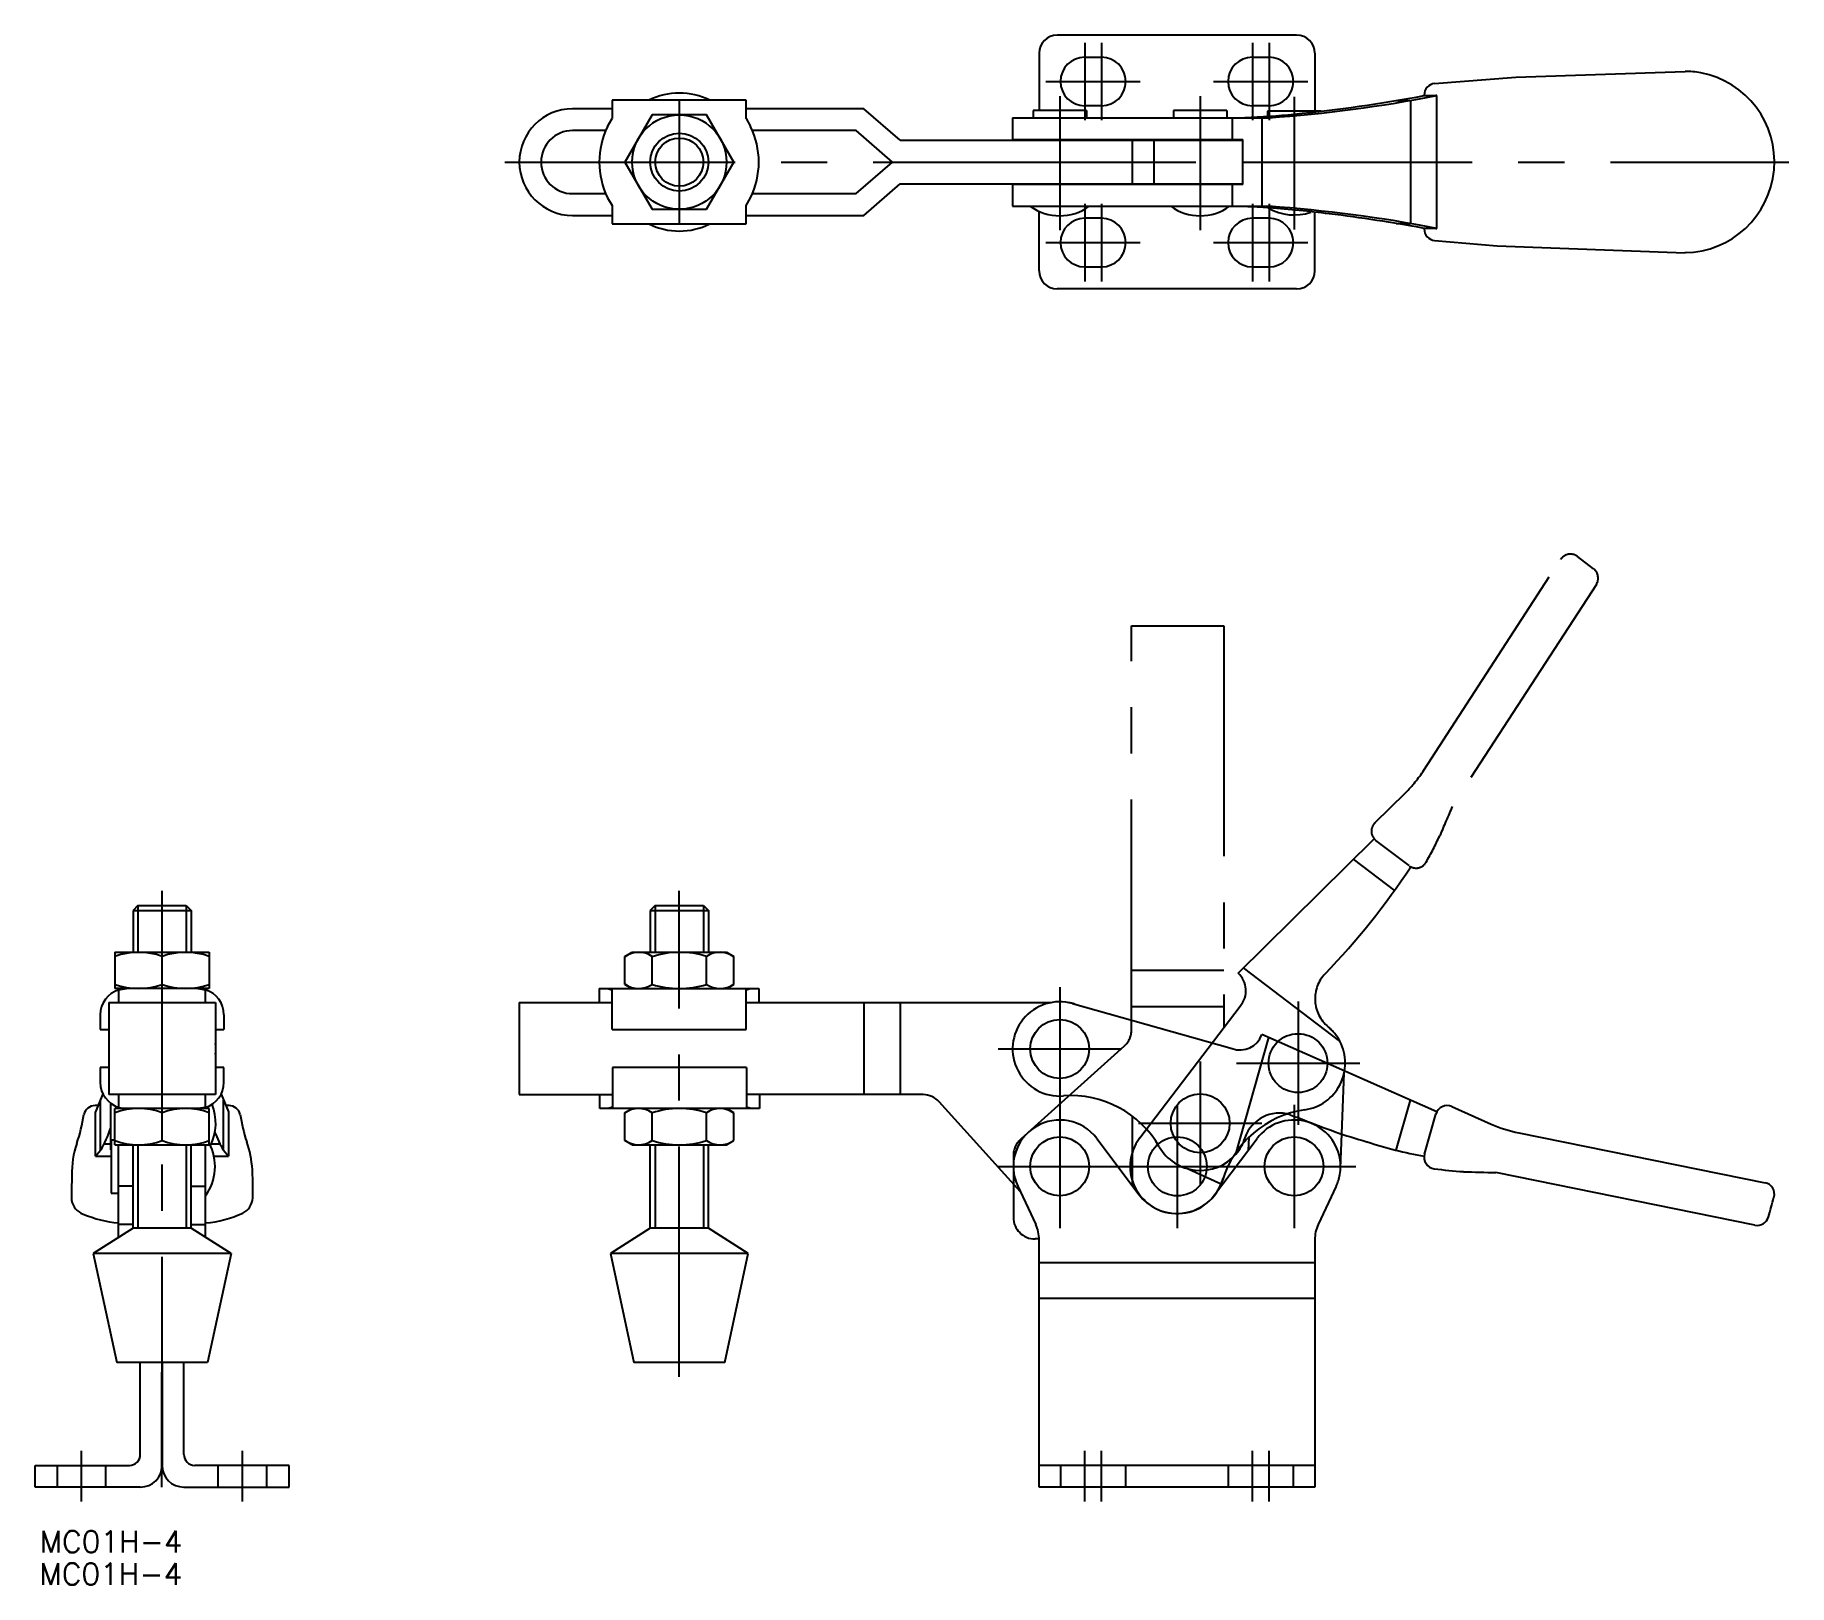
# Model space of a CAD drawing. Extents: x -138 to 103, y -13 to 200.
import ezdxf

# ---------------------------------------------------------------- set-up
doc = ezdxf.new("R2010")
doc.units = 0
for name, pattern in [('CENTER', [50.8, 31.75, -6.35, 6.35, -6.35]), ('DASHED', [19.05, 12.7, -6.35]), ('PHANTOM', [63.5, 31.75, -6.35, 6.35, -6.35, 6.35, -6.35])]:
    doc.linetypes.add(name, pattern=pattern)
doc.layers.get('0').update_dxf_attribs({"linetype": 'CONTINUOUS'})
doc.layers.add('CENTER', color=1, linetype='CENTER')
doc.styles.get("Standard").update_dxf_attribs({"font": 'txt.shx', "height": 3, "bigfont": 'bigfont.shx'})

# ---------------------------------------------------------------- blocks, each defined once
blk = doc.blocks.new('*U2')
at = {"color": 7, "linetype": 'CONTINUOUS'}
blk.add_text('MC01H-4', height=3, dxfattribs=at).set_placement((-137.74, -9.03))
blk = doc.blocks.new('*U3')
at = {"color": 7, "linetype": 'CONTINUOUS'}
blk.add_text('MC01H-4', height=3, dxfattribs=at).set_placement((-137.78, -13.48))

msp = doc.modelspace()

# ---------------------------------------------------------------- linework, layer by layer
at = {"color": 7, "linetype": 'CONTINUOUS'}
for p, q in [((35.5, 200.15), (2.5, 200.15)), ((0, 197.65), (0, 189.75)), ((6.3, 197.1), (8.6, 197.1)), ((29.4, 197.1), (31.7, 197.1)), ((38, 197.65), (38, 189.65)), ((54.52, 193.47), (65.7, 194.35)), ((65.7, 194.35), (89.04, 195.15)), ((-40.4, 191.16), (-58.86, 191.16)), ((-58.86, 191.16), (-58.86, 188.63)), ((-40.4, 188.63), (-40.4, 191.16)), ((49.23, 191.12), (51.18, 191.12)), ((51.18, 191.12), (51.18, 174.18)), ((53.08, 191.88), (53.08, 191.8)), ((53.14, 191.8), (53.08, 191.8)), ((53.14, 191.8), (54.7, 191.8)), ((54.82, 191.81), (54.7, 191.8)), ((54.82, 173.49), (54.82, 191.81)), ((-58.86, 189.99), (-64.3, 189.99)), ((-59.47, 187.56), (-58.86, 188.63)), ((-53.34, 189.14), (-57.1, 182.64)), ((-45.84, 189.14), (-53.34, 189.14)), ((-42.09, 182.64), (-45.84, 189.14)), ((-24.15, 189.99), (-40.4, 189.99)), ((-40.4, 188.63), (-39.79, 187.56)), ((-19.15, 185.65), (-24.15, 189.99)), ((-3.65, 188.75), (31.66, 188.75)), ((-3.65, 188.75), (-3.65, 185.75)), ((6.52, 189.75), (-0.83, 189.75)), ((-0.83, 189.75), (-0.83, 188.75)), ((8.6, 190.4), (6.3, 190.4)), ((6.52, 189.75), (6.52, 188.75)), ((25.88, 189.75), (18.53, 189.75)), ((18.53, 189.75), (18.53, 188.75)), ((25.88, 189.75), (25.88, 188.75)), ((26.59, 188.75), (26.59, 185.75)), ((31.7, 190.4), (29.4, 190.4)), ((30.72, 188.75), (30.72, 176.55)), ((38.83, 189.65), (31.48, 189.65)), ((31.48, 189.65), (31.48, 188.95)), ((-59.74, 186.99), (-64.3, 186.99)), ((-25.2, 186.99), (-39.52, 186.99)), ((-20.21, 182.64), (-25.2, 186.99)), ((-19.15, 185.65), (28.08, 185.65)), ((-3.65, 185.75), (28.08, 185.75)), ((-3.55, 185.75), (-3.55, 185.65)), ((-0.32, 185.75), (-0.32, 185.65)), ((6.03, 185.75), (6.03, 185.65)), ((7.96, 185.65), (7.96, 185.75)), ((12.85, 185.65), (12.85, 179.65)), ((13.81, 185.65), (13.81, 185.75)), ((15.8, 185.65), (15.8, 179.65)), ((19.03, 185.75), (19.03, 185.65)), ((25.38, 185.75), (25.38, 185.65)), ((28.08, 179.55), (28.08, 185.75)), ((-57.1, 182.64), (-53.34, 176.14)), ((-45.84, 176.14), (-42.09, 182.64)), ((-25.2, 178.29), (-20.21, 182.64)), ((-20.21, 182.64), (15.8, 182.65)), ((-24.15, 175.29), (-19.15, 179.65)), ((-19.15, 179.65), (28.08, 179.65)), ((28.08, 179.55), (-3.65, 179.55)), ((-3.65, 179.55), (-3.65, 176.55)), ((-3.55, 179.65), (-3.55, 179.55)), ((-0.32, 179.65), (-0.32, 179.55)), ((6.03, 179.65), (6.03, 179.55)), ((7.96, 179.65), (7.96, 179.55)), ((13.81, 179.65), (13.81, 179.55)), ((19.03, 179.65), (19.03, 179.55)), ((25.38, 179.65), (25.38, 179.55)), ((26.59, 179.55), (26.59, 176.55)), ((-64.3, 178.29), (-59.74, 178.29)), ((-59.47, 177.72), (-58.86, 176.64)), ((-58.86, 176.64), (-58.86, 174.12)), ((-40.4, 176.64), (-39.79, 177.72)), ((-40.4, 174.12), (-40.4, 176.64)), ((-39.52, 178.29), (-25.2, 178.29)), ((-3.65, 176.55), (31.66, 176.55)), ((-64.3, 175.29), (-58.86, 175.29)), ((-58.86, 174.12), (-40.4, 174.12)), ((-53.34, 176.14), (-45.84, 176.14)), ((-40.4, 175.29), (-24.15, 175.29)), ((0, 167.65), (0, 175.86)), ((8.6, 174.9), (6.3, 174.9)), ((31.7, 174.9), (29.4, 174.9)), ((38, 167.65), (38, 175.73)), ((49.23, 174.18), (51.18, 174.18)), ((53.14, 173.5), (53.08, 173.5)), ((53.08, 173.42), (53.08, 173.5)), ((54.7, 173.5), (53.14, 173.5)), ((54.52, 171.83), (63.14, 171.08)), ((54.7, 173.5), (54.82, 173.49)), ((63.14, 171.08), (89.03, 170.15)), ((6.3, 168.2), (8.6, 168.2)), ((29.4, 168.2), (31.7, 168.2)), ((35.5, 165.15), (2.5, 165.15)), ((-124.21, 80.18), (-124.88, 79.5)), ((-124.21, 80.18), (-117.56, 80.18)), ((-117.56, 80.18), (-116.88, 79.5)), ((-52.91, 80.18), (-53.59, 79.5)), ((-52.91, 80.18), (-46.27, 80.18)), ((-46.27, 80.18), (-45.59, 79.5)), ((-124.88, 79.5), (-116.88, 79.5)), ((-124.88, 79.5), (-124.88, 73.72)), ((-116.88, 79.5), (-116.88, 73.72)), ((-53.59, 79.5), (-53.59, 73.72)), ((-53.59, 79.5), (-45.59, 79.5)), ((-45.59, 79.5), (-45.59, 73.72)), ((-127.38, 73.72), (-114.38, 73.72)), ((-127.38, 73.72), (-127.38, 68.72)), ((-120.88, 69.3), (-120.88, 73.14)), ((-114.38, 73.72), (-114.38, 68.72)), ((-57.1, 73.14), (-56.09, 73.72)), ((-57.1, 69.3), (-57.1, 73.14)), ((-56.09, 73.72), (-43.09, 73.72)), ((-53.34, 69.3), (-53.34, 73.14)), ((-45.84, 69.3), (-45.84, 73.14)), ((-43.09, 73.72), (-42.09, 73.14)), ((-42.09, 69.3), (-42.09, 73.14)), ((-114.38, 68.72), (-127.38, 68.72)), ((-126.88, 68.56), (-125.8, 68.72)), ((-126.88, 68.56), (-126.88, 66.8)), ((-115.96, 68.72), (-114.89, 68.56)), ((-114.89, 66.8), (-114.89, 68.56)), ((-60.63, 68.72), (-38.63, 68.72)), ((-60.63, 68.72), (-60.63, 66.8)), ((-58.86, 63.08), (-58.86, 68.72)), ((-57.1, 69.3), (-56.09, 68.72)), ((-43.09, 68.72), (-42.09, 69.3)), ((-40.4, 63.08), (-40.4, 68.72)), ((-38.63, 68.72), (-38.63, 66.8)), ((-128.23, 66.8), (-113.53, 66.8)), ((-128.23, 66.8), (-128.23, 54.1)), ((-113.53, 66.8), (-113.53, 54.1)), ((-71.65, 66.8), (-58.86, 66.8)), ((-71.65, 66.8), (-71.65, 54.1)), ((-40.4, 66.8), (1.71, 66.8)), ((-24.15, 66.8), (-24.15, 54.1)), ((-19.15, 66.8), (-19.15, 54.1)), ((4.62, 66.65), (26.59, 60.44)), ((-129.4, 65.12), (-129.4, 63.08)), ((-129.4, 63.08), (-128.23, 63.08)), ((-113.53, 63.08), (-112.36, 63.08)), ((-112.36, 65.12), (-112.36, 63.08)), ((-58.86, 63.08), (-40.4, 63.08)), ((27.12, 45.9), (31.66, 61.98)), ((54.82, 51.73), (30.72, 62.4)), ((-129.4, 57.82), (-129.4, 55.78)), ((-128.23, 57.82), (-129.4, 57.82)), ((-112.36, 57.82), (-113.53, 57.82)), ((-112.36, 55.78), (-112.36, 57.82)), ((-40.32, 57.82), (-58.78, 57.82)), ((-58.78, 57.82), (-58.78, 52.18)), ((-40.32, 57.82), (-40.32, 52.18)), ((-129.04, 54.2), (-130.05, 51.73)), ((-129.36, 46.43), (-129.36, 53.34)), ((-113.53, 54.1), (-128.23, 54.1)), ((-126.88, 54.1), (-126.88, 52.34)), ((-114.89, 52.34), (-114.89, 54.1)), ((-112.74, 54.18), (-111.74, 51.73)), ((-112.42, 46.43), (-112.42, 53.34)), ((-71.65, 54.1), (-58.78, 54.1)), ((-60.55, 52.18), (-60.55, 54.1)), ((-15.99, 54.1), (-40.32, 54.1)), ((-38.55, 54.1), (-38.55, 52.18)), ((49.23, 46.43), (51.18, 53.34)), ((-129.67, 52.59), (-130.12, 52.59)), ((-130.05, 45.61), (-130.05, 51.73)), ((-127.99, 52.92), (-127.99, 46.48)), ((-114.38, 52.18), (-127.38, 52.18)), ((-127.38, 47.18), (-127.38, 52.18)), ((-126.99, 52.38), (-126.99, 52.18)), ((-126.88, 52.34), (-125.8, 52.18)), ((-120.88, 47.76), (-120.88, 51.6)), ((-114.89, 52.34), (-115.96, 52.18)), ((-114.79, 52.18), (-114.79, 52.38)), ((-114.38, 47.18), (-114.38, 52.18)), ((-111.66, 52.59), (-112.11, 52.59)), ((-111.74, 51.73), (-111.74, 45.61)), ((-38.55, 52.18), (-60.55, 52.18)), ((-57.1, 51.6), (-56.09, 52.18)), ((-57.1, 47.76), (-57.1, 51.6)), ((-53.34, 47.76), (-53.34, 51.6)), ((-45.84, 47.76), (-45.84, 51.6)), ((-42.09, 51.6), (-43.09, 52.18)), ((-42.09, 47.76), (-42.09, 51.6)), ((-2.57, 40.69), (-13.76, 53.11)), ((12.85, 51.13), (12.85, 41.56)), ((53.14, 45.9), (54.7, 51.42)), ((56.89, 52.45), (62.31, 50.05)), ((66.13, 48.83), (100.07, 41.95)), ((-130.05, 45.61), (-129.36, 46.43)), ((-128.87, 47.33), (-127.99, 47.33)), ((-127.99, 46.48), (-127.89, 46.48)), ((-127.89, 47.87), (-127.89, 40.53)), ((-127.89, 47.87), (-127.38, 47.87)), ((-127.38, 47.18), (-114.38, 47.18)), ((-126.89, 34.4), (-126.89, 47.18)), ((-124.88, 35.68), (-124.88, 47.18)), ((-116.88, 35.68), (-116.88, 47.18)), ((-114.89, 34.41), (-114.89, 47.18)), ((-114.09, 47.33), (-112.91, 47.33)), ((-112.42, 46.43), (-111.74, 45.61)), ((-56.09, 47.18), (-57.1, 47.76)), ((-56.09, 47.18), (-43.09, 47.18)), ((-53.59, 35.68), (-53.59, 47.18)), ((-45.59, 35.68), (-45.59, 47.18)), ((-43.09, 47.18), (-42.09, 47.76)), ((7.96, 48.05), (13.81, 40.29)), ((24.19, 40.29), (30.04, 48.05)), ((-130.05, 45.61), (-127.89, 45.61)), ((-113.74, 45.61), (-111.74, 45.61)), ((20.56, 43.86), (25.26, 41.7)), ((-124.88, 41.48), (-126.89, 41.48)), ((-116.88, 41.48), (-114.89, 41.48)), ((-108.39, 39.86), (-108.39, 42.68)), ((-2.95, 41.48), (-0.47, 36.21)), ((40.95, 41.48), (38.47, 36.21)), ((98.67, 36.12), (62.94, 43.36)), ((-127.89, 40.53), (-126.89, 40.53)), ((-124.88, 35.68), (-130.38, 32.18)), ((-124.88, 36.21), (-126.89, 36.21)), ((-116.88, 35.68), (-124.88, 35.68)), ((-116.88, 36.21), (-114.89, 36.21)), ((-111.38, 32.18), (-116.88, 35.68)), ((-53.59, 35.69), (-59.09, 32.18)), ((-45.59, 35.68), (-53.59, 35.68)), ((-40.09, 32.18), (-45.59, 35.68)), ((0, 0), (0, 34.09)), ((38, 34.09), (38, 0)), ((-111.38, 32.18), (-130.38, 32.18)), ((-130.38, 32.18), (-127.13, 17.18)), ((-111.38, 32.18), (-114.63, 17.18)), ((-40.09, 32.18), (-59.09, 32.18)), ((-59.09, 32.18), (-55.84, 17.18)), ((-43.34, 17.18), (-40.09, 32.18)), ((38, 30.9), (0, 30.9)), ((38, 26), (0, 26)), ((-114.63, 17.18), (-127.13, 17.18)), ((-123.89, 4.5), (-123.89, 17.18)), ((-120.89, 17.18), (-120.89, 3)), ((-117.89, 4.5), (-117.89, 17.18)), ((-43.34, 17.18), (-55.84, 17.18)), ((-138.39, 3), (-125.39, 3)), ((-138.39, 0), (-138.39, 3)), ((-103.39, 3), (-116.39, 3)), ((-103.39, 0), (-103.39, 3)), ((38, 3), (0, 3)), ((-123.89, 0), (-138.39, 0)), ((-117.89, 0), (-103.39, 0)), ((38, 0), (0, 0))]:
    msp.add_line(p, q, dxfattribs=at)
at = {"color": 3, "linetype": 'PHANTOM'}
for p, q in [((76.44, 126.56), (74.2, 128.27)), ((53.03, 98.82), (71.89, 127.87)), ((76.81, 124.42), (56.95, 93.84)), ((12.75, 63.04), (12.75, 118.7)), ((12.75, 118.7), (25.45, 118.7)), ((25.45, 118.7), (25.45, 63.32)), ((46.27, 91.55), (50.5, 95.72)), ((27.42, 70.86), (46.19, 89.36)), ((50.99, 85.66), (46.43, 89.14)), ((49.06, 82.21), (43.35, 86.56)), ((25.45, 71.2), (12.75, 71.2)), ((41.45, 61.45), (28.16, 71.58)), ((25.45, 66.2), (12.75, 66.2)), ((13.88, 48.14), (27.72, 66.3)), ((35.69, 66.94), (35.69, 49.94)), ((-1.03, 49.29), (11.76, 60.81)), ((27.19, 58.44), (44.19, 58.44)), ((41.55, 43.96), (42.04, 57.06)), ((19.05, 52.7), (19.05, 35.7)), ((-2.56, 47.91), (-1.81, 48.59)), ((28.9, 48.21), (28.83, 46.45)), ((-3.55, 45.68), (-3.55, 37.2)), ((10.55, 44.2), (27.55, 44.2)), ((24.9, 41.37), (24.78, 41.07)), ((25.22, 42.15), (25.19, 42.08)), ((0, 34.2), (-0.55, 34.2))]:
    msp.add_line(p, q, dxfattribs=at)
at = {"color": 3, "linetype": 'CONTINUOUS'}
for p, q in [((-124.21, 80.18), (-124.21, 73.72)), ((-117.56, 80.18), (-117.56, 73.72)), ((-52.91, 80.18), (-52.91, 73.72)), ((-46.27, 80.18), (-46.27, 73.72)), ((-124.21, 47.18), (-124.21, 35.68)), ((-117.56, 47.18), (-117.56, 35.68)), ((-52.91, 47.18), (-52.91, 35.68)), ((-46.27, 47.18), (-46.27, 35.68))]:
    msp.add_line(p, q, dxfattribs=at)
at = {"color": 3, "linetype": 'DASHED'}
for p, q in [((-135.34, 3), (-135.34, 0)), ((-128.64, 0), (-128.64, 3)), ((-113.14, 0), (-113.14, 3)), ((-106.44, 0), (-106.44, 3)), ((2.95, 3), (2.95, 0)), ((11.95, 0), (11.95, 3)), ((26.05, 3), (26.05, 0)), ((35.05, 0), (35.05, 3))]:
    msp.add_line(p, q, dxfattribs=at)
at = {"color": 7, "linetype": 'CONTINUOUS'}
for centre, radius in [((-49.59, 182.64), 6.5), ((-49.59, 182.64), 4), ((2.85, 60.4), 4.06), ((22.2, 50.15), 4.06), ((2.85, 44.2), 4.06), ((35.15, 44.2), 4.06)]:
    msp.add_circle(centre, radius, dxfattribs=at)
at = {"color": 3, "linetype": 'CONTINUOUS'}
msp.add_circle((-49.59, 182.64), 3.32, dxfattribs=at)
at = {"color": 3, "linetype": 'PHANTOM'}
for centre in [(35.69, 58.44), (19.05, 44.2)]:
    msp.add_circle(centre, 4.06, dxfattribs=at)
at = {"color": 7, "linetype": 'CONTINUOUS'}
for centre, radius, start, end in [((2.5, 197.65), 2.5, 90, 180), ((35.5, 197.65), 2.5, 0, 90), ((6.3, 193.75), 3.35, 90, 270), ((8.6, 193.75), 3.35, 270, 90), ((29.4, 193.75), 3.35, 90, 270), ((31.7, 193.75), 3.35, 270, 90), ((54.68, 191.88), 1.6, 95.7447, 180), ((89.04, 183.13), 12.02, 79.5738, 90.0455), ((88.84, 182.67), 12.51, 270.8687, 79.0626), ((-49.59, 182.64), 9.5, 63.746, 116.254), ((18.23, 379.79), 191.51, 274.0224, 281.0147), ((15.21, 393.47), 205.19, 275.5756, 280.6335), ((-64.3, 182.64), 7.35, 90, 270), ((24.89, 289.92), 101.19, 271.9745, 275.8188), ((-64.3, 182.64), 4.35, 90, 270), ((-49.59, 182.64), 11.04, 153.5349, 206.4651), ((-49.67, 182.64), 11.04, 333.5349, 26.4651), ((2.85, 182.25), 7, 234.5168, 305.4832), ((22.2, 182.25), 7, 234.5168, 305.4832), ((26.14, 100.41), 76.13, 85.8124, 88.3166), ((18.25, -14.33), 191.35, 78.9824, 85.9805), ((-49.59, 182.64), 9.5, 243.746, 296.254), ((6.3, 171.55), 3.35, 90, 270), ((8.6, 171.55), 3.35, 270, 90), ((29.4, 171.55), 3.35, 90, 270), ((35.15, 182.35), 7, 239.4843, 289.344), ((31.7, 171.55), 3.35, 270, 90), ((17.2, -10.1), 187.01, 82.9974, 85.5473), ((13.65, -39.37), 216.49, 79.5078, 83.0106), ((54.68, 173.42), 1.6, 180, 264.2553), ((2.5, 167.65), 2.5, 180, 270), ((35.5, 167.65), 2.5, 270, 0), ((-124.13, 64.33), 9.39, 69.7438, 110.2562), ((-117.63, 64.32), 9.4, 69.7534, 110.2363), ((-55.2, 70.47), 3.25, 55.2209, 125.7464), ((-49.54, 61.61), 12.11, 72.1821, 108.3015), ((-43.99, 70.47), 3.25, 54.184, 124.7992), ((-125.8, 65.12), 3.6, 107.3896, 180), ((-124.13, 78.11), 9.39, 249.7438, 290.2562), ((-117.63, 78.11), 9.39, 249.7505, 290.2495), ((-115.96, 65.12), 3.6, 0, 72.6104), ((-54.65, 84.32), 16.33, 252.8284, 255.068), ((-55.19, 71.93), 3.21, 233.5124, 304.9915), ((-49.59, 81.14), 12.42, 252.412, 287.588), ((-43.98, 71.98), 3.26, 235.2507, 305.6428), ((-81.24, 222.63), 159.39, 284.8448, 285.073), ((2.85, 60.4), 6.5, 74.2174, 274.3753), ((3.76, 63.8), 3, 67.6044, 83.7795), ((-120.49, 60.4), 7, 353.8991, 6.1009), ((27.67, 63.5), 3.24, 250.5706, 340.0182), ((-125.8, 55.78), 3.6, 180, 252.6104), ((-115.96, 55.78), 3.6, 287.3896, 0), ((-15.99, 51.1), 3, 42.0066, 90), ((4.41, 39.96), 14, 29.8079, 94.3753), ((-153.19, 54.45), 21.73, 340.9704, 351.8654), ((-130.12, 50.99), 1.6, 90, 166.1815), ((-124.13, 42.79), 9.39, 69.7438, 110.2562), ((-117.64, 42.77), 9.41, 69.774, 110.1938), ((-120.47, 50.15), 6.98, 333.7218, 21.9573), ((-111.66, 50.99), 1.6, 13.8185, 90), ((-86.63, 54.93), 23.75, 188.6174, 197.9477), ((-38.69, -8.36), 63.98, 108.2998, 108.8791), ((-55.21, 48.91), 3.27, 55.3473, 125.3079), ((-49.56, 39.98), 12.2, 72.2562, 108.0714), ((-43.99, 48.94), 3.24, 54.0991, 124.8235), ((-90, -134.56), 193.39, 74.927, 75.1151), ((33.12, 46.57), 4.99, 72.4059, 161.8649), ((73.51, 152.5), 108.39, 248.9773, 250.0216), ((56.24, 50.99), 1.6, 66.1207, 164.2174), ((-140.33, 53.22), 12.9, 328.2435, 343.0233), ((-98.97, 54.37), 15.62, 200.494, 210.562), ((2.85, 44.2), 6.4, 36.988, 205.111), ((35.15, 44.2), 6.4, 10.1418, 143.012), ((67.39, 125.54), 81.04, 247.5734, 254.1024), ((69.8, 66.96), 18.5, 246.1207, 258.5441), ((-120.17, 43.17), 13.16, 161.4334, 180.9155), ((-124.13, 56.56), 9.38, 249.7336, 290.2664), ((-117.63, 56.56), 9.38, 249.7344, 290.2656), ((-120.57, 44.19), 6.98, 324.4686, 27.5075), ((-123.63, 42.68), 15.23, 4.0634, 18.9063), ((-55.19, 50.4), 3.22, 233.5755, 304.9734), ((-49.59, 59.6), 12.42, 252.412, 287.588), ((-43.98, 50.46), 3.28, 235.3648, 305.2474), ((22.2, 50.15), 6.5, 209.8079, 319.1311), ((22.12, 50.2), 6.6, 319.3006, 341.6519), ((63.26, 102.49), 57.79, 251.7881, 259.8613), ((-121.73, 42.68), 13.33, 0.0027, 4.6432), ((35.15, 44.2), 6.4, 349.8582, 10.1418), ((54.68, 45.46), 1.6, 164.2174, 262.0497), ((63.19, 111.18), 67.86, 262.6062, 266.049), ((-12.47, 40.09), 120.89, 178.6381, 180.2822), ((35.15, 44.2), 6.4, 334.889, 349.8582), ((65.44, 218.65), 175.31, 267.7366, 269.1829), ((99.75, 40.39), 1.6, 343.7499, 78.5441), ((-130.78, 40.1), 2.66, 193.3593, 247.932), ((-110.9, 40.01), 2.51, 297.0861, 356.4011), ((19, 44.2), 6.5, 216.988, 323.012), ((-36700.38, 10440.99), 38243.23, 344.214198, 344.218425), ((-125.56, 52.26), 15.89, 246.9776, 265.2009), ((-115.94, 50.87), 14.48, 274.1609, 295.3052), ((98.99, 37.68), 1.6, 258.5441, 343.7499), ((-5, 34.09), 5, 0, 25.111), ((43, 34.09), 5, 154.889, 180), ((-125.39, 4.5), 1.5, 270, 0), ((-123.89, 3), 3, 270, 0), ((-117.89, 3), 3, 180, 270), ((-116.39, 4.5), 1.5, 180, 270)]:
    msp.add_arc(centre, radius, start, end, dxfattribs=at)
at = {"color": 3, "linetype": 'PHANTOM'}
for centre, radius, start, end in [((73.23, 127), 1.6, 52.1704, 147.0142), ((75.46, 125.3), 1.6, 327.0142, 52.1704), ((37.51, 108.89), 18.5, 314.5909, 327.0139), ((1912.21, -698.76), 2017.47, 156.86702, 156.99269), ((47.4, 90.41), 1.6, 134.5907, 232.6874), ((1.33, 115.18), 59.58, 330.8369, 334.7584), ((-35.37, 142.76), 103.82, 316.1008, 326.5305), ((51.96, 86.93), 1.6, 232.6874, 330.5198), ((25.27, 68.43), 3.24, 319.0407, 48.4883), ((43.03, 67.29), 5, 135.8709, 230.2844), ((9.75, 63.04), 3, 312.0066, 0), ((35.69, 58.44), 6.5, 27.6033, 50.2891), ((35.69, 58.44), 6.5, 278.2779, 27.6011), ((38.64, 38.15), 14, 98.2779, 162.8453), ((-0.55, 45.68), 3, 132.0066, 180), ((19.05, 44.2), 6.5, 142.6874, 342.8453), ((22.45, 43.29), 3, 337.6044, 347.6619), ((-0.55, 37.2), 3, 180, 270)]:
    msp.add_arc(centre, radius, start, end, dxfattribs=at)
at = {"layer": 'CENTER', "color": 1, "linetype": 'CENTER'}
for p, q in [((6.3, 199.1), (6.3, 188.4)), ((8.6, 199.1), (8.6, 188.4)), ((29.4, 199.1), (29.4, 188.4)), ((31.7, 199.1), (31.7, 188.4)), ((0.95, 193.75), (13.95, 193.75)), ((24.05, 193.75), (37.05, 193.75)), ((-49.59, 191.14), (-49.59, 174.14)), ((2.85, 191.75), (2.85, 173.25)), ((22.2, 191.75), (22.2, 173.25)), ((35.15, 191.65), (35.15, 173.35)), ((-73.65, 182.64), (103.35, 182.64)), ((6.3, 176.9), (6.3, 166.2)), ((8.6, 176.9), (8.6, 166.2)), ((29.4, 176.9), (29.4, 166.2)), ((31.7, 176.9), (31.7, 166.2)), ((0.95, 171.55), (13.95, 171.55)), ((24.05, 171.55), (37.05, 171.55)), ((-120.9, 0), (-120.88, 82.18)), ((-49.59, 15.18), (-49.59, 82.18)), ((2.85, 68.9), (2.85, 51.9)), ((-5.65, 60.4), (11.35, 60.4)), ((22.2, 58.65), (22.2, 41.65)), ((2.85, 52.7), (2.85, 35.7)), ((35.15, 52.7), (35.15, 35.7)), ((13.7, 50.15), (30.7, 50.15)), ((-5.65, 44.2), (11.35, 44.2)), ((26.65, 44.2), (43.65, 44.2)), ((-131.99, -2), (-131.99, 5)), ((-109.79, -2), (-109.79, 5)), ((6.3, -2), (6.3, 5)), ((8.6, -2), (8.6, 5)), ((29.4, -2), (29.4, 5)), ((31.7, -2), (31.7, 5))]:
    msp.add_line(p, q, dxfattribs=at)

# ---------------------------------------------------------------- block references
at = {"color": 7, "linetype": 'CONTINUOUS'}
for name in ['*U2', '*U3']:
    msp.add_blockref(name, (0, 0), dxfattribs=at)

doc.saveas('drawing.dxf')
